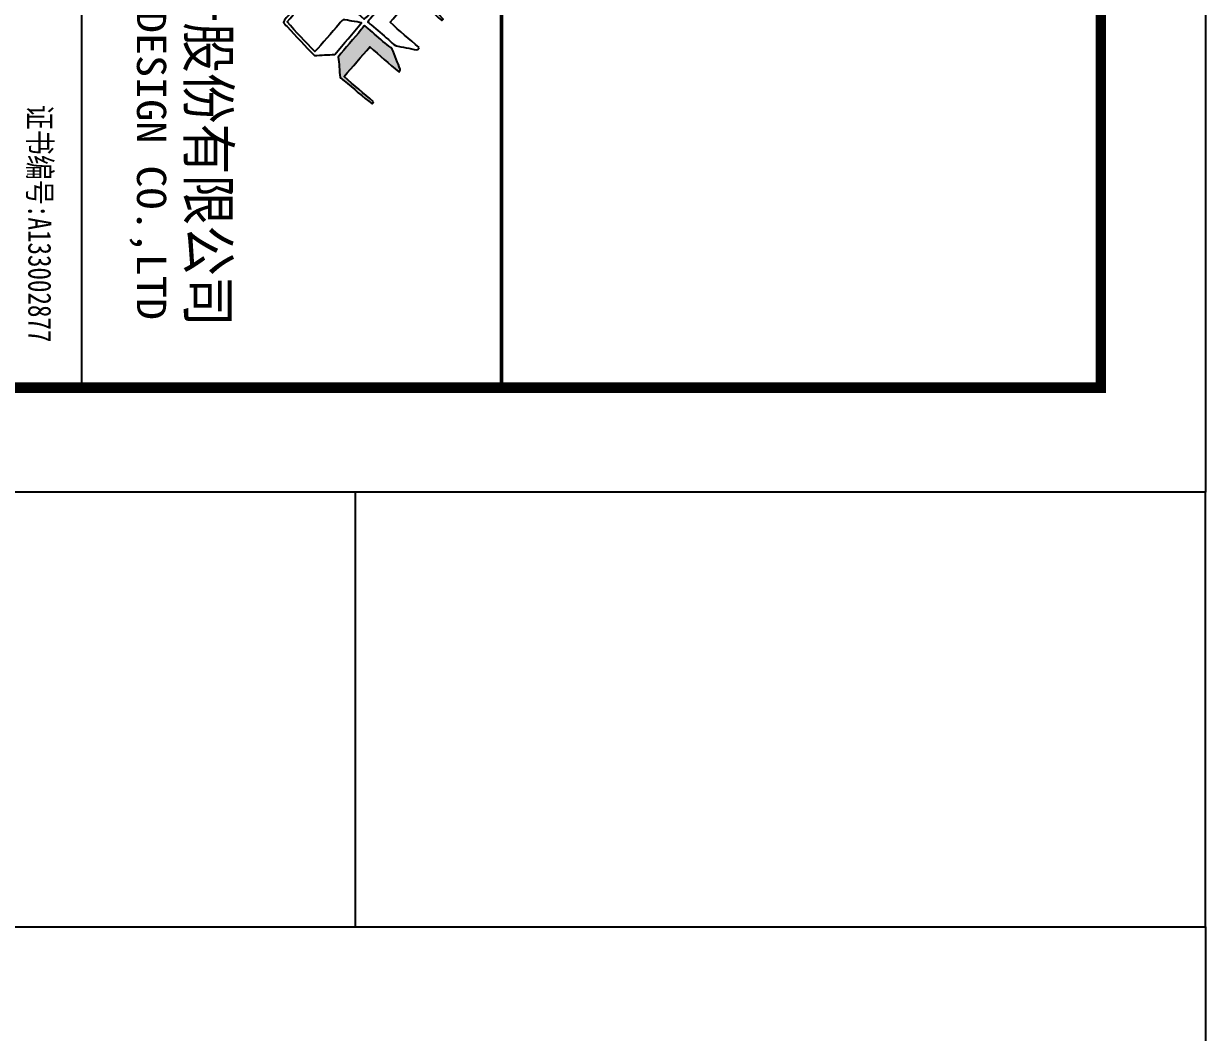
# Model space of a CAD drawing. Extents: x 1885024 to 2490229, y 18495599 to 18794495.
# Drawn here: x 2469018 to 2480333, y 18524287 to 18533948 of the extents above; entities that cross this region are included whole.
import ezdxf
from ezdxf.enums import TextEntityAlignment as Align

# ---------------------------------------------------------------- set-up
doc = ezdxf.new("R2010")
doc.units = 0
doc.header["$LTSCALE"] = 1000
doc.header["$MEASUREMENT"] = 0
doc.layers.add('PUB_TITLE', color=4, linetype='Continuous')
doc.layers.add('TK', color=4, linetype='Continuous')
doc.styles.add('-宋体', font='', dxfattribs={"width": 0.8})
doc.styles.add('HT', font='simhei.ttf', dxfattribs={"width": 0.7})
doc.styles.add('图签黑体', font='simhei.ttf', dxfattribs={"height": 550})
doc.styles.get('-宋体').set_extended_font_data('SimSun')

# ---------------------------------------------------------------- blocks, each defined once
blk = doc.blocks.new('A$C053D6479')
at = {"layer": 'PUB_TITLE'}
h = blk.add_hatch(color=256, dxfattribs=at)
h.dxf.hatch_style = 1
edge = h.paths.add_edge_path()
edge.add_spline(control_points=[(1025.519621957908, 826.970812613552), (1104.549613309908, 919.7621780578629), (1187.941649639164, 1008.123974608781), (1265.729200935806, 1102.097008583893)], knot_values=[13, 13, 13, 13, 14, 14, 14, 14], degree=3, periodic=0)
edge.add_spline(control_points=[(1265.729200935806, 1102.097008583893), (1258.470379959675, 1111.084441810905), (1249.206098676776, 1119.032006730849), (1238.625101030804, 1115.649058536335)], knot_values=[12, 12, 12, 12, 13, 13, 13, 13], degree=3, periodic=0)
edge.add_spline(control_points=[(1238.625101030804, 1115.649058536335), (1210.271808678866, 1106.654872917628), (1179.15678816021, 1091.651058770076), (1143.686475056107, 1076.924092678179)], knot_values=[11, 11, 11, 11, 12, 12, 12, 12], degree=3, periodic=0)
edge.add_spline(control_points=[(1143.686475056107, 1076.924092678179), (1109.114230035339, 1062.541498558188), (1068.876728457515, 1052.791045079764), (1046.816665082006, 1038.138355295698)], knot_values=[10, 10, 10, 10, 11, 11, 11, 11], degree=3, periodic=0)
edge.add_spline(control_points=[(1046.816665082006, 1038.138355295698), (1028.078778376454, 1025.761221482593), (1006.849259168492, 991.7359201819054), (990.6705288813682, 972.309289532539)], knot_values=[9, 9, 9, 9, 10, 10, 10, 10], degree=3, periodic=0)
edge.add_spline(control_points=[(990.6705288813682, 972.309289532539), (941.5806419086875, 913.4014251652989), (898.6421836885856, 867.6944863868994), (849.2011723524192, 809.5428898794926)], knot_values=[8, 8, 8, 8, 9, 9, 9, 9], degree=3, periodic=0)
edge.add_spline(control_points=[(849.2011723524192, 809.5428898794926), (841.8748274602694, 800.8998286242713), (822.0970724475337, 776.2873612219119), (822.0970724475337, 774.693796802836)], knot_values=[7, 7, 7, 7, 8, 8, 8, 8], degree=3, periodic=0)
edge.add_spline(control_points=[(822.0970724475337, 774.693796802836), (822.5832446430577, 770.6153522730456), (848.3031042688526, 752.4311616792693), (858.9516258308431, 743.7205765080289)], knot_values=[6, 6, 6, 6, 7, 7, 7, 7], degree=3, periodic=0)
edge.add_spline(control_points=[(858.9516258308431, 743.7205765080289), (949.3256350803422, 669.5928214616724), (1035.202551520313, 591.8052701651468), (1122.38943193201, 520.8646439567092)], knot_values=[5, 5, 5, 5, 6, 6, 6, 6], degree=3, periodic=0)
edge.add_spline(control_points=[(1122.38943193201, 520.8646439567092), (1153.227604394779, 526.8135009611142), (1184.76127319294, 529.5752291279496), (1217.328057906707, 532.5530338259996)], knot_values=[4, 4, 4, 4, 5, 5, 5, 5], degree=3, periodic=0)
edge.add_spline(control_points=[(1217.328057906707, 532.5530338259996), (1246.228293978726, 535.1797141605639), (1293.042624980328, 532.4112336021499), (1316.135804271558, 542.2292109968257)], knot_values=[3, 3, 3, 3, 4, 4, 4, 4], degree=3, periodic=0)
edge.add_spline(control_points=[(1316.135804271558, 542.2292109968257), (1326.507477777777, 546.5845035825041), (1337.56789522781, 564.9104944000137), (1349.046960957232, 579.016240464116)], knot_values=[2, 2, 2, 2, 3, 3, 3, 3], degree=3, periodic=0)
edge.add_spline(control_points=[(1349.046960957232, 579.016240464116), (1422.965391863836, 670.0114697411773), (1506.904371913173, 758.9269624038716), (1571.82861720107, 848.3353796536685)], knot_values=[1, 1, 1, 1, 2, 2, 2, 2], degree=3, periodic=0)
edge.add_spline(control_points=[(1571.82861720107, 848.3353796536685), (1564.292948169168, 852.3463002674398), (1561.254371946561, 860.9150852149469), (1550.531574076973, 861.8874296059948)], knot_values=[0, 0, 0, 0, 1, 1, 1, 1], degree=3, periodic=0)
edge.add_spline(control_points=[(1550.531574076973, 861.8874296059948), (1469.084226530162, 768.9542639381834), (1393.160335316672, 670.5651658529532), (1310.32874749077, 579.016240464116)], knot_values=[15, 15, 15, 15, 16, 16, 16, 16], degree=3, periodic=0)
edge.add_spline(control_points=[(1310.32874749077, 579.016240464116), (1215.943817627616, 662.2664765695226), (1117.75729129056, 741.6408398935455), (1025.519621957908, 826.970812613552)], knot_values=[14, 14, 14, 14, 15, 15, 15, 15], degree=3, periodic=0)
at = {"layer": 'TK'}
for points, knots in [([(1031.326678738813, 1297.774564922729), (1065.554551787558, 1286.086175053439), (1053.596066254075, 1261.953127455025), (1044.878728691139, 1224.132982072013), (1036.444991575787, 1187.555276744359), (1031.46847896243, 1158.168868476816), (1023.581685567158, 1121.456115317123), (1019.921889316873, 1104.446840862685), (1017.430256814347, 1084.534038017679), (1011.967572005466, 1071.11703589739), (1004.087531001773, 1051.616128940426), (975.8085149574326, 1026.449965426291), (955.8214358048281, 1003.289262219158), (906.3871768602403, 946.1707816272392), (865.5892267791787, 899.4982508493704), (814.3520792758791, 838.6524500912637), (806.2627141323173, 829.0437968364567), (789.1859157617437, 805.9506175453425), (787.2479793709936, 805.6737694894546), (777.4975258924533, 804.4988533501164), (728.2658386960393, 856.2829445734969), (719.4202056926442, 863.8186136053992), (650.829411762883, 921.9026861967868), (580.0913573026191, 978.3256704530795), (514.059719791403, 1036.200418904831), (509.2857789262198, 1105.756804834178), (488.4073840816272, 1175.799362959166), (479.2106267148629, 1247.36796158686), (569.7872077124193, 1342.786007365736), (662.7878972964827, 1435.786696949683), (758.2059430752415, 1526.363277947356), (764.2223239958985, 1523.324701724865), (768.3750448332867, 1518.48323694343), (773.6959294184344, 1514.749164385779), (693.072373647592, 1422.302170913259), (599.45046403585, 1342.853531281755), (519.8667765721912, 1249.299145586032), (607.1954572075047, 1170.61352620594), (698.4675345404539, 1096.006351355638), (789.1859157617437, 1020.710432561522), (874.0972402022453, 1108.937181280402), (950.0819029401755, 1205.94879147812), (1031.326678738813, 1297.774564922729)], [0, 0, 0, 0, 1, 1, 1, 2, 2, 2, 3, 3, 3, 4, 4, 4, 5, 5, 5, 6, 6, 6, 7, 7, 7, 8, 8, 8, 9, 9, 9, 10, 10, 10, 11, 11, 11, 12, 12, 12, 13, 13, 13, 14, 14, 14, 14]), ([(1550.531574076973, 861.8874296059948), (1561.254371946561, 860.9150852149469), (1564.292948169168, 852.3463002674398), (1571.82861720107, 848.3353796536685), (1506.904371913173, 758.9269624038716), (1422.965391863836, 670.0114697411773), (1349.046960957232, 579.016240464116), (1337.56789522781, 564.9104944000137), (1326.507477777777, 546.5845035825041), (1316.135804271558, 542.2292109968257), (1293.042624980328, 532.4112336021499), (1246.228293978726, 535.1797141605639), (1217.328057906707, 532.5530338259996), (1184.76127319294, 529.5752291279496), (1153.227604394779, 526.8135009611142), (1122.38943193201, 520.8646439567092), (1035.202551520313, 591.8052701651468), (949.3256350803422, 669.5928214616724), (858.9516258308431, 743.7205765080289), (848.3031042688526, 752.4311616792693), (822.5832446430577, 770.6153522730456), (822.0970724475337, 774.693796802836), (822.0970724475337, 776.2873612219119), (841.8748274602694, 800.8998286242713), (849.2011723524192, 809.5428898794926), (898.6421836885856, 867.6944863868994), (941.5806419086875, 913.4014251652989), (990.6705288813682, 972.309289532539), (1006.849259168492, 991.7359201819054), (1028.078778376454, 1025.761221482593), (1046.816665082006, 1038.138355295698), (1068.876728457515, 1052.791045079764), (1109.114230035339, 1062.541498558188), (1143.686475056107, 1076.924092678179), (1179.15678816021, 1091.651058770076), (1210.271808678866, 1106.654872917628), (1238.625101030804, 1115.649058536335), (1249.206098676776, 1119.032006730849), (1258.470379959675, 1111.084441810905), (1265.729200935806, 1102.097008583893), (1187.941649639164, 1008.123974608781), (1104.549613309908, 919.7621780578629), (1025.519621957908, 826.970812613552), (1117.75729129056, 741.6408398935455), (1215.943817627616, 662.2664765695226), (1310.32874749077, 579.016240464116), (1393.160335316672, 670.5651658529532), (1469.084226530162, 768.9542639381834), (1550.531574076973, 861.8874296059948)], [0, 0, 0, 0, 1, 1, 1, 2, 2, 2, 3, 3, 3, 4, 4, 4, 5, 5, 5, 6, 6, 6, 7, 7, 7, 8, 8, 8, 9, 9, 9, 10, 10, 10, 11, 11, 11, 12, 12, 12, 13, 13, 13, 14, 14, 14, 15, 15, 15, 16, 16, 16, 16]), ([(554.7833935647504, 949.0743100178079), (623.9954075221904, 890.5783415383776), (699.0212306521134, 833.1222413662472), (760.143879466108, 772.7558604122023), (688.7846049779328, 690.8898645858862), (613.6980103236856, 604.2566802858491), (539.225883305422, 516.9955235666712), (528.8542097992031, 504.8209615017404), (515.5114839866292, 486.9811428797548), (506.3147266197484, 482.146430490131), (491.864608583739, 474.6107614583452), (469.1158012645319, 471.6329567600624), (452.1065268099774, 466.6564441468217), (415.8731934543466, 456.0754465008504), (382.6176647966495, 448.472253552929), (341.6846668835497, 437.6144078511861), (323.2911521497881, 432.7054191538482), (296.8757961887168, 422.4012695637648), (293.2092475468526, 439.5523442419362), (290.5150432962691, 452.1388021947932), (312.9870025597047, 469.9043445091811), (322.2512838424882, 480.2084940992645), (399.626939251204, 566.152934455371), (476.5164224642795, 652.1041272031725), (552.852209565579, 735.9755833363743), (459.7772436739178, 815.3499466602807), (366.4321821180638, 894.4542143199942), (269.9810204235837, 970.3713531417889), (183.3410837320844, 883.2519966462278), (101.4075639896328, 791.4937471176381), (16.15186757722404, 702.9901503431029), (-17.86668133176863, 714.1248441006173), (9.028094433364458, 734.6588669734192), (27.83350505505223, 755.3346900696051), (103.1361762407469, 838.2405542033375), (192.3285169590963, 929.7152032844606), (266.1051476419671, 1005.220446218329), (319.4152793682879, 1008.542622888286), (386.763633242459, 1004.599226190534), (442.3560733314371, 1007.158382609079), (455.6312752281083, 1007.779602636758), (471.8100055151153, 1011.304351054889), (485.017683495651, 1007.158382609079), (507.212794703315, 1000.108885772817), (533.5606267483672, 966.9141286396771), (554.7833935647504, 949.0743100178079)], [0, 0, 0, 0, 1, 1, 1, 2, 2, 2, 3, 3, 3, 4, 4, 4, 5, 5, 5, 6, 6, 6, 7, 7, 7, 8, 8, 8, 9, 9, 9, 10, 10, 10, 11, 11, 11, 12, 12, 12, 13, 13, 13, 14, 14, 14, 15, 15, 15, 15]), ([(1097.223268417874, 489.8914236617857), (1100.403644864098, 424.683577926422), (1105.589481617208, 361.3461446657893), (1106.906197980279, 294.2071149313706), (1017.983952926123, 207.1552823519451), (924.7064152862877, 120.9339939398342), (829.842065619072, 32.70724522095406), (817.5324557221029, 21.2281794915325), (800.3881334353937, -0.06886363256489858), (787.2479793709936, -0.2781877723173238), (767.5445006657392, -0.5550358280888759), (724.6060424457537, 48.67665136832511), (711.6752125209896, 59.811345125956), (661.7547813808778, 102.8173272619606), (615.9803186863428, 142.5078851197031), (568.3354435173096, 185.723191395693), (545.1072163939243, 206.7433864639024), (517.7262684332673, 223.7526609183406), (498.5697334482102, 249.6818446840043), (501.1964137826581, 258.6692779110163), (510.7375431214459, 260.8097860499402), (515.9976561822696, 267.1030150263687), (608.7890216264641, 192.0164203721215), (695.9759020380443, 111.2510643774294), (785.3100429802435, 32.70724522095406), (883.0171495132381, 118.3748375214054), (976.564782817266, 208.1951506591286), (1070.119168512989, 298.0829877128708), (991.642873272649, 373.1020584512153), (891.5184105447261, 456.0754465008504), (802.7379657143028, 534.4842178251711), (791.4007002083817, 544.4439954434638), (768.0981967773987, 560.9670977023779), (765.9509362468962, 569.3333109017112), (761.1094714656938, 588.0036736911279), (776.1875619209604, 634.331832497206), (779.5029861993389, 654.58900731412), (785.2425190641079, 689.7824723624508), (788.0109996224055, 721.0392931048409), (794.9929725425318, 745.6517605072004), (896.5691994656809, 661.2266082624556), (997.7943020253442, 576.4570840455708), (1097.223268417874, 489.8914236617857)], [0, 0, 0, 0, 1, 1, 1, 2, 2, 2, 3, 3, 3, 4, 4, 4, 5, 5, 5, 6, 6, 6, 7, 7, 7, 8, 8, 8, 9, 9, 9, 10, 10, 10, 11, 11, 11, 12, 12, 12, 13, 13, 13, 14, 14, 14, 14])]:
    blk.add_open_spline(points, degree=3, knots=knots, dxfattribs=at)
blk = doc.blocks.new('GeYuanFrame_51638672', base_point=(18.75659878967225, 4.335168995631143))
at = {"layer": 'TK'}
for p, q in [((43.75659878967225, 414.3351689956311), (602.7565987896722, 414.3351689956311)), ((532.7565987896696, 316.7393569528235), (602.7565987896696, 316.7393569528235))]:
    blk.add_line(p, q, dxfattribs=at)
blk.add_lwpolyline([(18.75659878967225, 424.3351689956311), (612.7565987896722, 424.3351689956311), (612.7565987896722, 4.335168995631143), (18.75659878967225, 4.335168995631143), (18.75659878967225, 424.3351689956311)], dxfattribs=at)
at = {"layer": 'TK', "const_width": 1}
blk.add_lwpolyline([(602.7565987896722, 414.3351689956311), (43.75659878967225, 414.3351689956311), (43.75659878967225, 14.33516899563114), (602.7565987896722, 14.33516899563114)], close=True, dxfattribs=at)
at = {"layer": 'TK', "const_width": 0.35}
blk.add_lwpolyline([(532.7565987896687, 356.9506757631275), (602.7565987896687, 356.9506757631275)], dxfattribs=at)
at = {"layer": 'PUB_TITLE', "xscale": 0.01000000000021828, "yscale": 0.01000000000021828, "zscale": 0.01}
blk.add_blockref('A$C053D6479', (559.8637686655647, 336.0829253289344), dxfattribs=at)
at = {"layer": 'TK'}
for s, height, style, width, p in [('浙江华越设计股份有限公司', 3.96, 'HT', 0.9, (567.7419390661353, 328.9690346743414)), ('ZHEJIANG HOY DESIGN CO.,LTD', 2.8, '图签黑体', 1.11, (567.7264146552852, 323.1017145038654))]:
    blk.add_text(s, height=height, dxfattribs=dict(at, style=style, width=width)).set_placement(p, align=Align.MIDDLE)
at = {"layer": 'TK', "style": '-宋体', "width": 0.8}
blk.add_text('建筑行业（建筑工程）甲级           证书编号:A133002877', height=2.2, dxfattribs=at).set_placement((533.674631184228, 311.6425690805131))
blk = doc.blocks.new('GeYuanFrame_88155231', base_point=(18.75659878967225, 4.335168995631143))
at = {"layer": 'TK'}
blk.add_lwpolyline([(18.75659878967225, 424.3351689956311), (612.7565987896722, 424.3351689956311), (612.7565987896722, 4.335168995631143), (18.75659878967225, 4.335168995631143), (18.75659878967225, 424.3351689956311)], dxfattribs=at)

msp = doc.modelspace()

# ---------------------------------------------------------------- linework, layer by layer
msp.add_lwpolyline([(2480332.518980173, 18529461.43889084), (2472193.734867026, 18529461.43889084), (2472193.734867026, 18525298.69139902), (2480332.518980173, 18525298.69139902)], close=True)

# ---------------------------------------------------------------- block references
at = {"rotation": 270}
for name, p, xscale, yscale, zscale in [('GeYuanFrame_51638672', (2438332.518980173, 18588861.43889084), 100, 100, 100), ('GeYuanFrame_88155231', (2459332.518980173, 18525298.69139902), 50, 50, 50)]:
    msp.add_blockref(name, p, dxfattribs=dict(at, xscale=xscale, yscale=yscale, zscale=zscale))

doc.saveas('drawing.dxf')
